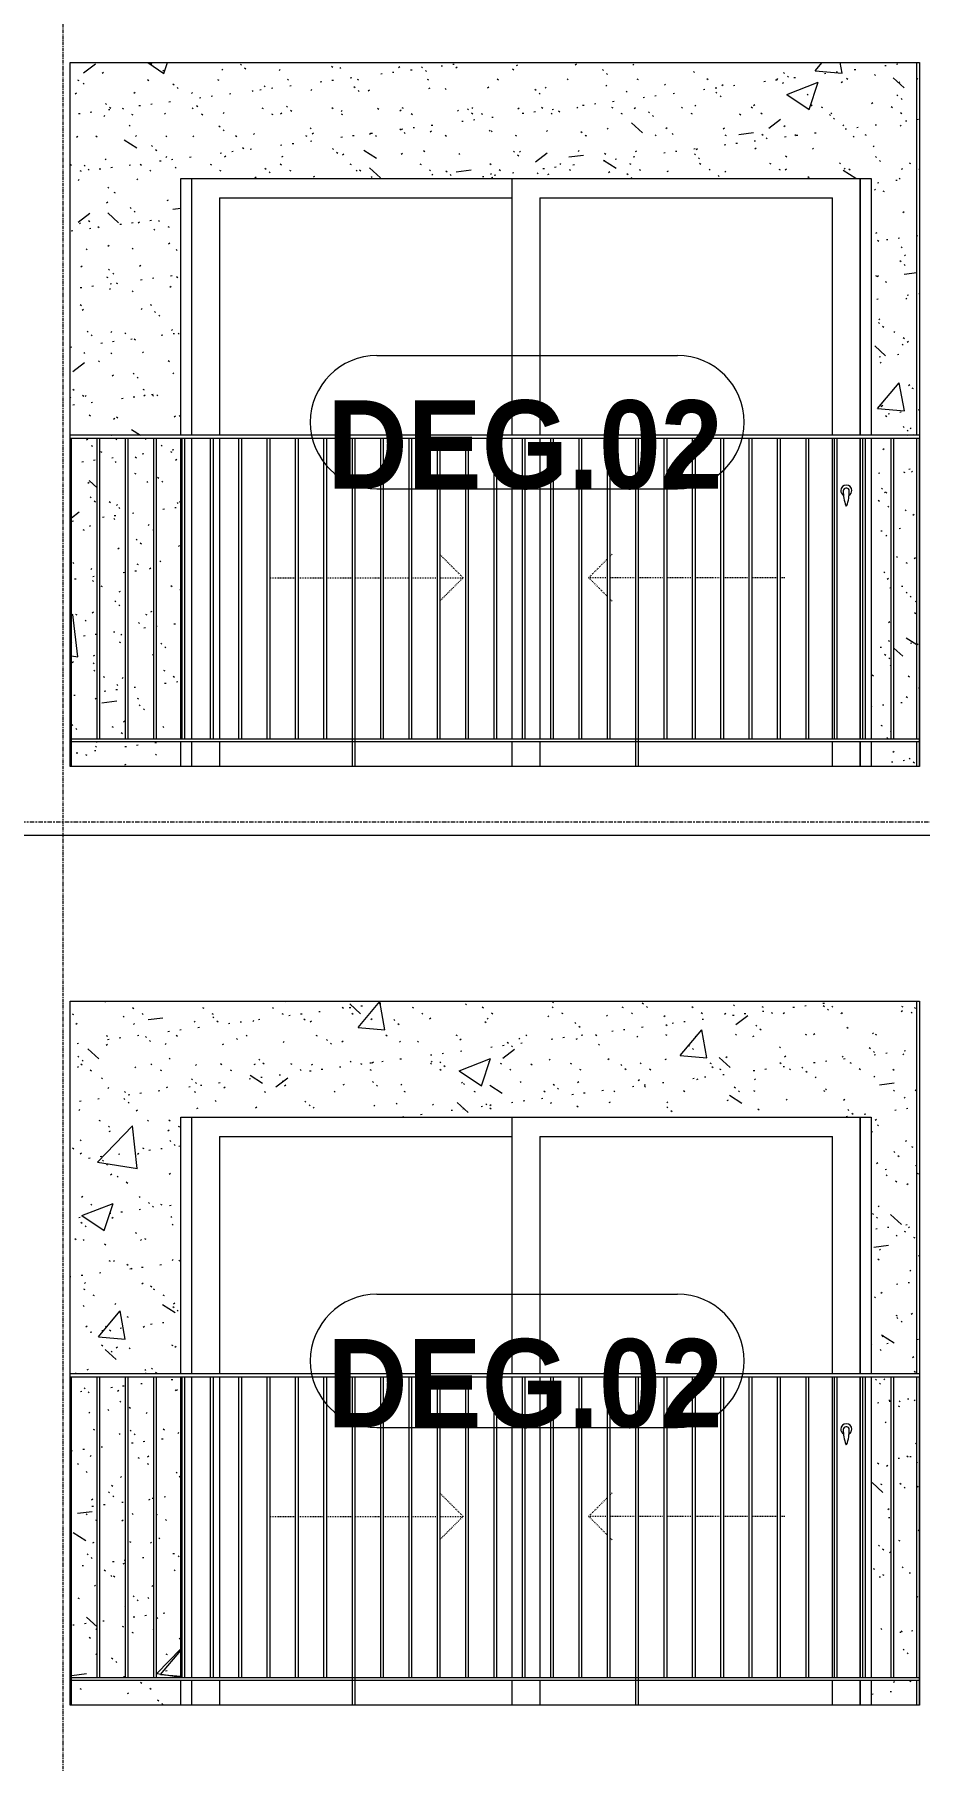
# Model space of a CAD drawing. Header units: millimetres. Extents: x -134153 to 99383, y -5233 to 35400.
# Drawn here: x 69555 to 72759, y 5600 to 11852 of the extents above; entities that cross this region are included whole.
import ezdxf

# ---------------------------------------------------------------- set-up
doc = ezdxf.new("R2010")
doc.units = ezdxf.units.MM
for name, pattern in [('Centre', [31.75, 6.35, -4.7625, 15.875, -4.7625]), ('Dash', [6, 3, -3]), ('Grid Line', [22.225, 12.7, -3.175, 3.175, -3.175])]:
    doc.linetypes.add(name, pattern=pattern)
for name, color, linetype, lineweight in [('0-2', 250, 'Continuous', 5), ('A-DOOR', 31, 'Continuous', 9), ('A-DOOR-FRAM', 31, 'Continuous', 9), ('A-DOOR-HDLN', 31, 'Dash', 9), ('A-DOOR-IDEN', 31, 'Continuous', 9), ('A-FLOR-HRAL', 11, 'Continuous', 9), ('A-FLOR-LEVL-2', 51, 'Centre', 9), ('A-WALL', 113, 'Continuous', 9), ('A-WALL-PATT-1', 9, 'Continuous', 9), ('I-WALL-1', 7, 'Continuous', 9), ('S-GRID-1', 1, 'Grid Line', 9)]:
    doc.layers.add(name, color=color, linetype=linetype, lineweight=lineweight)
doc.styles.add('Arial_B_2', font='arialbd_0.ttf', dxfattribs={"width": 0.9, "height": 320})
pattern_1 = [(50, (82572.6, 0), (1165.978, -102.01), [121.92, -1341.12]), (355, (82572.6, 0), (-225.554, 1222.763), [97.536, -1072.896]), (100.451, (82669.8, -8.5), (940.433, 1120.746), [103.616, -1139.776]), (46.184, (82572.6, 325.1), (1734.906, -269.074), [182.88, -2011.68]), (96.636, (82717.2, 302.7), (1519.38, 1583.54), [155.42, -1709.665]), (351.184, (82572.6, 325.1), (1519.39, 1583.52), [146.3, -1609.34]), (21, (82735.2, 243.8), (970.332, -654.498), [121.92, -1341.12]), (326, (82735.2, 243.8), (395.533, 1178.804), [97.536, -1072.896]), (71.451, (82816, 189.3), (1365.87, 524.296), [103.616, -1139.776]), (37.5, (82572.62, 0), (19.767, 541.1527), [53.645, -1006.246, 53.645, -1035.507, -1076.96]), (37.5, (82572.62, 0), (19.767, 541.1527), [-2149.043, 53.645, -1023.315]), (7.5, (82572.6, 0), (427.646, 641.156), [53.645, -567.334, 53.645, -981.862, -410.464]), (7.5, (82572.6, 0), (427.646, 641.156), [-1656.486, 53.645, -356.82]), (327.5, (82210.1, 0), (867.782, -36.665), [53.645, -352.755, 53.645, -1214.323, -1682.496]), (327.5, (82210.1, 0), (867.782, -36.665), [-1674.368, 53.645, -1628.85]), (317.5, (82047.56, 0), (948.028, 162.73), [53.645, -474.675, 53.645, -788.416, -1194.816]), (317.5, (82047.56, 0), (948.028, 162.73), [-1370.38, 53.645, -1141.17])]
pattern_2 = [(37.5, (82572.62, 0), (-5.1206, 156.61216), [5.364, -118.181, 5.364, -132.812, -132.08]), (37.5, (82572.62, 0), (-5.1206, 156.61216), [-261.722, 5.364, -126.716]), (7.5, (82572.62, 0), (143.847, 229.3842), [5.364, -61.285, 5.364, -105.989, -42.672]), (7.5, (82572.62, 0), (143.847, 229.3842), [-178.003, 5.364, -37.308]), (327.5, (82472.65, 0), (253.1176, 0.4601), [5.364, -35.276, 5.364, -140.94, -191.008]), (327.5, (82472.65, 0), (253.1176, 0.4601), [-186.944, 5.364, -185.644]), (317.5, (82472.65, 0), (244.3381, 71.3376), [5.364, -14.956, 5.364, -90.546, -109.728]), (317.5, (82472.65, 0), (244.3381, 71.3376), [-116.23, 5.364, -104.364])]

# ---------------------------------------------------------------- blocks, each defined once
blk = doc.blocks.new('NCV_TKTC_TANG 2_rvt-2-TKCS_MẶT ĐỨNG HƯỚNG NAM')
at = {"layer": 'A-WALL-PATT-1'}
h = blk.add_hatch(dxfattribs=at)
h.set_pattern_fill('FP_31', color=256, style=0, pattern_type=2)
h.set_pattern_definition(pattern_1)
h.paths.add_polyline_path([(108182.6, 5800), (108577.6, 5800), (108577.6, 5890), (108182.6, 5890), (108182.6, 5806)])
h.paths.add_polyline_path([(111077.6, 5800), (111242.6, 5800), (111242.6, 5890), (111077.6, 5890)])
h.paths.add_polyline_path([(108377.9, 5900), (108377.9, 6990), (108285.2, 6990), (108285.2, 5900)])
h.paths.add_polyline_path([(108387.9, 5900), (108480.6, 5900), (108480.6, 6990), (108387.9, 6990), (108387.9, 6513.3)])
h.paths.add_polyline_path([(108490.6, 5900), (108577.6, 5900), (108577.6, 6990), (108490.6, 6990), (108490.6, 6513.3)])
h.paths.add_polyline_path([(111149.8, 5900), (111149.8, 6990), (111077.6, 6990), (111077.6, 5900)])
h.paths.add_polyline_path([(111242.6, 5900), (111242.6, 6990), (111159.8, 6990), (111159.8, 5900), (111227.6, 5900)])
h.paths.add_polyline_path([(108275.2, 5900), (108275.2, 6990), (108182.6, 6990), (108182.6, 5900), (108230.3, 5900)])
h.paths.add_polyline_path([(108177.6, 7000), (108577.6, 7000), (108577.6, 7930), (111077.6, 7930), (111077.6, 7000), (111242.6, 7000), (111242.6, 8350), (108177.6, 8350), (108177.6, 7617.5)])
h = blk.add_hatch(dxfattribs=at)
h.set_pattern_fill('FP_32', color=256, style=0, pattern_type=2)
h.set_pattern_definition(pattern_2)
h.paths.add_polyline_path([(108182.6, 5800), (108577.6, 5800), (108577.6, 5890), (108182.6, 5890), (108182.6, 5806)])
h.paths.add_polyline_path([(111077.6, 5800), (111242.6, 5800), (111242.6, 5890), (111077.6, 5890)])
h.paths.add_polyline_path([(108377.9, 5900), (108377.9, 6990), (108285.2, 6990), (108285.2, 5900)])
h.paths.add_polyline_path([(108387.9, 5900), (108480.6, 5900), (108480.6, 6990), (108387.9, 6990), (108387.9, 6513.3)])
h.paths.add_polyline_path([(108490.6, 5900), (108577.6, 5900), (108577.6, 6990), (108490.6, 6990), (108490.6, 6513.3)])
h.paths.add_polyline_path([(111149.8, 5900), (111149.8, 6990), (111077.6, 6990), (111077.6, 5900)])
h.paths.add_polyline_path([(111242.6, 5900), (111242.6, 6990), (111159.8, 6990), (111159.8, 5900), (111227.6, 5900)])
h.paths.add_polyline_path([(108275.2, 5900), (108275.2, 6990), (108182.6, 6990), (108182.6, 5900), (108230.3, 5900)])
h.paths.add_polyline_path([(108177.6, 7000), (108577.6, 7000), (108577.6, 7930), (111077.6, 7930), (111077.6, 7000), (111242.6, 7000), (111242.6, 8350), (108177.6, 8350), (108177.6, 7617.5)])
h = blk.add_hatch(dxfattribs=at)
h.set_pattern_fill('FP_31', color=256, style=0, pattern_type=2)
h.set_pattern_definition(pattern_1)
h.paths.add_polyline_path([(111242.6, 5800), (111252.5, 5800.1), (111252.5, 5890), (111242.6, 5890), (111242.6, 5812.5)])
h.paths.add_polyline_path([(111252.5, 5900), (111252.5, 6990), (111242.6, 6990), (111243.1, 5900)])
h.paths.add_polyline_path([(111246.7, 7000), (111252.6, 7000), (111251.1, 8350), (111242.6, 8350), (111242.6, 7000)])
h = blk.add_hatch(dxfattribs=at)
h.set_pattern_fill('FP_32', color=256, style=0, pattern_type=2)
h.set_pattern_definition(pattern_2)
h.paths.add_polyline_path([(111242.6, 5800), (111252.5, 5800.1), (111252.5, 5890), (111242.6, 5890), (111242.6, 5812.5)])
h.paths.add_polyline_path([(111252.5, 5900), (111252.5, 6990), (111242.6, 6990), (111243.1, 5900)])
h.paths.add_polyline_path([(111246.7, 7000), (111252.6, 7000), (111251.1, 8350), (111242.6, 8350), (111242.6, 7000)])
at = {"layer": 'I-WALL-1'}
for p, q in [((111242.6, 7000), (111242.6, 8350)), ((108577.6, 7000), (108577.6, 7930)), ((108577.6, 7930), (111077.6, 7930)), ((111077.6, 7930), (111077.6, 7000)), ((108577.6, 5900), (108577.6, 6990)), ((111077.6, 6990), (111077.6, 5900)), ((111242.6, 5900), (111242.6, 6990)), ((108577.6, 5800), (108577.6, 5890)), ((111077.6, 5890), (111077.6, 5800)), ((111242.6, 5800), (111242.6, 5890))]:
    blk.add_line(p, q, dxfattribs=at)
blk = doc.blocks.new('NCV_TKTC_TANG 3 - 4_rvt-4-TKCS_MẶT ĐỨNG HƯỚNG NAM')
at = {"layer": 'A-WALL-PATT-1'}
h = blk.add_hatch(dxfattribs=at)
h.set_pattern_fill('FP_31', color=256, style=0, pattern_type=2)
h.set_pattern_definition(pattern_1)
h.paths.add_polyline_path([(108182.6, 9200), (108577.6, 9200), (108577.6, 9290), (108182.6, 9290), (108182.6, 9206)])
h.paths.add_polyline_path([(111077.6, 9200), (111242.6, 9200), (111242.6, 9290), (111077.6, 9290)])
h.paths.add_polyline_path([(111242.6, 9300), (111242.6, 10390), (111159.8, 10390), (111159.8, 9300), (111227.6, 9300)])
h.paths.add_polyline_path([(108182.6, 9300), (108275.2, 9300), (108275.2, 10390), (108182.6, 10390), (108182.6, 9825.9)])
h.paths.add_polyline_path([(108577.6, 9300), (108577.6, 10390), (108490.6, 10390), (108490.6, 9300)])
h.paths.add_polyline_path([(108480.6, 9300), (108480.6, 10390), (108387.9, 10390), (108387.9, 9300)])
h.paths.add_polyline_path([(108377.9, 9300), (108377.9, 10390), (108285.2, 10390), (108285.2, 9300)])
h.paths.add_polyline_path([(111077.6, 9300), (111149.8, 9300), (111149.8, 10390), (111077.6, 10390), (111077.6, 9418.8)])
h.paths.add_polyline_path([(108355.3, 10400), (108577.6, 10400), (108577.6, 11330), (111077.6, 11330), (111077.6, 10400), (111242.6, 10400), (111242.6, 11750), (108177.6, 11750), (108177.6, 10400)])
h = blk.add_hatch(dxfattribs=at)
h.set_pattern_fill('FP_32', color=256, style=0, pattern_type=2)
h.set_pattern_definition(pattern_2)
h.paths.add_polyline_path([(108182.6, 9200), (108577.6, 9200), (108577.6, 9290), (108182.6, 9290), (108182.6, 9206)])
h.paths.add_polyline_path([(111077.6, 9200), (111242.6, 9200), (111242.6, 9290), (111077.6, 9290)])
h.paths.add_polyline_path([(111242.6, 9300), (111242.6, 10390), (111159.8, 10390), (111159.8, 9300), (111227.6, 9300)])
h.paths.add_polyline_path([(108182.6, 9300), (108275.2, 9300), (108275.2, 10390), (108182.6, 10390), (108182.6, 9825.9)])
h.paths.add_polyline_path([(108577.6, 9300), (108577.6, 10390), (108490.6, 10390), (108490.6, 9300)])
h.paths.add_polyline_path([(108480.6, 9300), (108480.6, 10390), (108387.9, 10390), (108387.9, 9300)])
h.paths.add_polyline_path([(108377.9, 9300), (108377.9, 10390), (108285.2, 10390), (108285.2, 9300)])
h.paths.add_polyline_path([(111077.6, 9300), (111149.8, 9300), (111149.8, 10390), (111077.6, 10390), (111077.6, 9418.8)])
h.paths.add_polyline_path([(108355.3, 10400), (108577.6, 10400), (108577.6, 11330), (111077.6, 11330), (111077.6, 10400), (111242.6, 10400), (111242.6, 11750), (108177.6, 11750), (108177.6, 10400)])
h = blk.add_hatch(dxfattribs=at)
h.set_pattern_fill('FP_32', color=256, style=0, pattern_type=2)
h.set_pattern_definition(pattern_2)
h.paths.add_polyline_path([(111242.6, 9200), (111252.5, 9200.1), (111252.5, 9290), (111242.6, 9290), (111242.6, 9212.5)])
h.paths.add_polyline_path([(111252.5, 9300), (111252.5, 10390), (111242.6, 10390), (111243.1, 9300)])
h.paths.add_polyline_path([(111252.6, 10400), (111251.1, 11750), (111242.6, 11750), (111242.6, 10400), (111246.7, 10400)])
at = {"layer": 'I-WALL-1'}
for p, q in [((111242.6, 10400), (111242.6, 11750)), ((108577.6, 10400), (108577.6, 11330)), ((108577.6, 11330), (111077.6, 11330)), ((111077.6, 11330), (111077.6, 10400)), ((108577.6, 9300), (108577.6, 10390)), ((111077.6, 10390), (111077.6, 9300)), ((111242.6, 9300), (111242.6, 10390)), ((108577.6, 9200), (108577.6, 9290)), ((111077.6, 9290), (111077.6, 9200)), ((111242.6, 9200), (111242.6, 9290))]:
    blk.add_line(p, q, dxfattribs=at)
blk = doc.blocks.new('DEG_02-DEG_03 - DEG_02-2500x2400mm-CỬA ĐI 02 CÁNH TRƯỢT-625766-TKCS_MẶT ĐỨNG HƯỚNG NAM')
at = {"layer": 'A-DOOR'}
for p, q in [((109777.6, 10400), (109777.6, 11330)), ((111037.6, 11330), (111037.6, 10400)), ((108717.6, 11260), (108717.6, 10400)), ((108717.6, 11260), (109777.6, 11260)), ((109877.6, 11260), (109877.6, 10400)), ((109877.6, 11260), (110937.6, 11260)), ((110937.6, 10400), (110937.6, 11260)), ((108717.6, 10390), (108717.6, 9300)), ((109777.6, 9300), (109777.6, 10390)), ((109877.6, 10390), (109877.6, 9300)), ((110937.6, 9300), (110937.6, 10390)), ((111037.6, 10390), (111037.6, 9300)), ((108717.6, 9290), (108717.6, 9200)), ((109777.6, 9200), (109777.6, 9290)), ((109877.6, 9290), (109877.6, 9200)), ((110937.6, 9200), (110937.6, 9290)), ((111037.6, 9290), (111037.6, 9200))]:
    blk.add_line(p, q, dxfattribs=at)
at = {"layer": 'A-DOOR', "flags": 128}
blk.add_lwpolyline([(110989.1, 10208.7), (110989.1, 10208.7), (110989, 10208.7), (110989, 10208.7), (110989, 10208.7), (110989, 10208.7), (110989, 10208.7), (110989, 10208.7), (110988.9, 10208.7), (110988.9, 10208.7), (110988.9, 10208.7), (110988.9, 10208.7), (110988.8, 10208.7), (110988.8, 10208.7), (110988.8, 10208.7), (110988.7, 10208.7), (110988.7, 10208.7), (110988.7, 10208.7), (110988.6, 10208.7), (110988.6, 10208.7), (110988.5, 10208.7), (110988.5, 10208.7), (110988.4, 10208.7), (110988.4, 10208.7), (110988.3, 10208.7), (110988.3, 10208.7), (110988.2, 10208.7), (110988.2, 10208.7), (110988.1, 10208.7), (110988.1, 10208.7), (110988, 10208.7), (110987.9, 10208.7), (110987.9, 10208.7), (110987.8, 10208.7), (110987.8, 10208.7), (110987.7, 10208.7), (110987.6, 10208.7), (110987.6, 10208.7), (110987.5, 10208.7), (110987.5, 10208.7), (110987.4, 10208.7), (110987.3, 10208.7), (110987.3, 10208.7), (110987.2, 10208.7), (110987.2, 10208.7), (110987.1, 10208.7), (110987.1, 10208.7), (110987, 10208.7), (110986.9, 10208.7), (110986.9, 10208.7), (110986.8, 10208.7), (110986.8, 10208.7), (110986.7, 10208.7), (110986.7, 10208.7), (110986.6, 10208.7), (110986.6, 10208.7), (110986.5, 10208.7), (110986.5, 10208.7), (110986.5, 10208.7), (110986.4, 10208.7), (110986.4, 10208.7), (110986.3, 10208.7), (110986.3, 10208.7), (110986.3, 10208.7), (110986.2, 10208.7), (110986.2, 10208.7), (110986.2, 10208.7), (110986.2, 10208.7), (110986.2, 10208.7), (110986.1, 10208.7), (110986.1, 10208.7), (110986.1, 10208.7), (110986.1, 10208.7), (110986.1, 10208.7), (110986.1, 10208.7), (110986.1, 10208.7)], dxfattribs=at)
at = {"layer": 'A-DOOR'}
for centre, radius, start, end in [((110987.6, 10200), 20, 0, 180), ((110987.6, 10200), 20, 180, 240), ((110986.1, 10199.2), 9.45, 90, 180), ((111141.4, 10199.2), 164.8, 180, 199.13397), ((110989.1, 10199.2), 9.45, 0, 90), ((110833.8, 10199.2), 164.8, 340.86603, 0), ((110987.6, 10200), 20, 300, 0), ((110987.9, 10146), 2.34, 199.13397, 261.03098), ((110987.2, 10146), 2.34, 278.96902, 340.86603)]:
    blk.add_arc(centre, radius, start, end, dxfattribs=at)
at = {"layer": 'A-DOOR-FRAM'}
for p, q in [((108617.6, 10400), (108617.6, 11330)), ((111037.6, 10400), (111037.6, 11330)), ((108617.6, 9300), (108617.6, 10390)), ((111037.6, 9300), (111037.6, 10390)), ((108617.6, 9200), (108617.6, 9290)), ((111037.6, 9200), (111037.6, 9290))]:
    blk.add_line(p, q, dxfattribs=at)
at = {"layer": 'A-DOOR-HDLN'}
for p, q in [((109600.3, 9884.2), (109517.2, 9967.3)), ((110054.8, 9884.2), (110123.2, 9952.6)), ((110133.2, 9962.6), (110139.7, 9969.1)), ((108901.2, 9884.2), (108993.9, 9884.2)), ((109003.9, 9884.2), (109096.5, 9884.2)), ((109106.5, 9884.2), (109199.2, 9884.2)), ((109209.2, 9884.2), (109301.9, 9884.2)), ((109311.9, 9884.2), (109404.5, 9884.2)), ((109414.5, 9884.2), (109507.2, 9884.2)), ((109600.3, 9884.2), (109517.2, 9801.1)), ((109517.2, 9884.2), (109600.3, 9884.2)), ((110054.8, 9884.2), (110123.2, 9815.8)), ((110123.2, 9884.2), (110054.8, 9884.2)), ((110225.9, 9884.2), (110133.2, 9884.2)), ((110328.5, 9884.2), (110235.9, 9884.2)), ((110431.2, 9884.2), (110338.5, 9884.2)), ((110533.8, 9884.2), (110441.2, 9884.2)), ((110636.5, 9884.2), (110543.8, 9884.2)), ((110739.2, 9884.2), (110646.5, 9884.2)), ((110764.8, 9884.2), (110749.2, 9884.2)), ((110133.2, 9805.8), (110139.7, 9799.4))]:
    blk.add_line(p, q, dxfattribs=at)
blk = doc.blocks.new('Railing - 10mm-1251313-TKCS_MẶT ĐỨNG HƯỚNG NAM')
at = {"layer": 'A-FLOR-HRAL'}
for p, q in [((52620.064287, 5900), (52620.064287, 6990)), ((52630.064287, 5900), (52630.064287, 6990))]:
    blk.add_line(p, q, dxfattribs=at)
blk = doc.blocks.new('Railing - 50 x 10mm-1251315-TKCS_MẶT ĐỨNG HƯỚNG NAM')
at = {"layer": 'A-FLOR-HRAL'}
for p, q in [((51697.564287, 5800), (51697.564287, 6990)), ((51707.564287, 6990), (51697.564287, 6990)), ((51707.564287, 5800), (51707.564287, 6990))]:
    blk.add_line(p, q, dxfattribs=at)
blk = doc.blocks.new('Railing - 50 x 10mm-1251311-TKCS_MẶT ĐỨNG HƯỚNG NAM')
at = {"layer": 'A-FLOR-HRAL'}
for p in [(52722.564287, 5800), (52727.564287, 6990)]:
    blk.add_line(p, (52722.564287, 6990), dxfattribs=at)
blk = doc.blocks.new('Railing - 50 x 10mm-V293-TKCS_MẶT ĐỨNG HƯỚNG NAM')
at = {"layer": 'A-FLOR-HRAL'}
blk.add_line((111252.5, 5800), (111252.5, 6990), dxfattribs=at)
blk = doc.blocks.new('Railing - Railing-1267801-TKCS_MẶT ĐỨNG HƯỚNG NAM')
at = {"layer": 'A-FLOR-HRAL'}
for p, q in [((108177.6, 5900), (111252.6, 5900)), ((111252.6, 5890), (108177.6, 5890))]:
    blk.add_line(p, q, dxfattribs=at)
at = {"extrusion": (0, 0, -1), "zscale": -1}
for name, p in [('Railing - 50 x 10mm-1251311-TKCS_MẶT ĐỨNG HƯỚNG NAM', (-160905.1, 0)), ('Railing - 10mm-1251313-TKCS_MẶT ĐỨNG HƯỚNG NAM', (-160905.3, 0)), ('Railing - 10mm-1251313-TKCS_MẶT ĐỨNG HƯỚNG NAM', (-161008, 0)), ('Railing - 10mm-1251313-TKCS_MẶT ĐỨNG HƯỚNG NAM', (-161110.6, 0)), ('Railing - 10mm-1251313-TKCS_MẶT ĐỨNG HƯỚNG NAM', (-161213.3, 0)), ('Railing - 10mm-1251313-TKCS_MẶT ĐỨNG HƯỚNG NAM', (-161316, 0)), ('Railing - 10mm-1251313-TKCS_MẶT ĐỨNG HƯỚNG NAM', (-161418.6, 0)), ('Railing - 10mm-1251313-TKCS_MẶT ĐỨNG HƯỚNG NAM', (-161521.3, 0)), ('Railing - 10mm-1251313-TKCS_MẶT ĐỨNG HƯỚNG NAM', (-161623.9, 0)), ('Railing - 10mm-1251313-TKCS_MẶT ĐỨNG HƯỚNG NAM', (-161726.6, 0)), ('Railing - 50 x 10mm-1251315-TKCS_MẶT ĐỨNG HƯỚNG NAM', (-160906.8, 0)), ('Railing - 10mm-1251313-TKCS_MẶT ĐỨNG HƯỚNG NAM', (-161931.9, 0)), ('Railing - 10mm-1251313-TKCS_MẶT ĐỨNG HƯỚNG NAM', (-162034.6, 0)), ('Railing - 10mm-1251313-TKCS_MẶT ĐỨNG HƯỚNG NAM', (-162137.3, 0)), ('Railing - 10mm-1251313-TKCS_MẶT ĐỨNG HƯỚNG NAM', (-162239.9, 0)), ('Railing - 10mm-1251313-TKCS_MẶT ĐỨNG HƯỚNG NAM', (-162342.6, 0)), ('Railing - 10mm-1251313-TKCS_MẶT ĐỨNG HƯỚNG NAM', (-162445.3, 0)), ('Railing - 10mm-1251313-TKCS_MẶT ĐỨNG HƯỚNG NAM', (-162547.9, 0)), ('Railing - 10mm-1251313-TKCS_MẶT ĐỨNG HƯỚNG NAM', (-162650.6, 0)), ('Railing - 10mm-1251313-TKCS_MẶT ĐỨNG HƯỚNG NAM', (-162753.3, 0)), ('Railing - 50 x 10mm-1251315-TKCS_MẶT ĐỨNG HƯỚNG NAM', (-161933.4, 0)), ('Railing - 10mm-1251313-TKCS_MẶT ĐỨNG HƯỚNG NAM', (-162958.6, 0)), ('Railing - 10mm-1251313-TKCS_MẶT ĐỨNG HƯỚNG NAM', (-163061.2, 0)), ('Railing - 10mm-1251313-TKCS_MẶT ĐỨNG HƯỚNG NAM', (-163163.9, 0)), ('Railing - 10mm-1251313-TKCS_MẶT ĐỨNG HƯỚNG NAM', (-163266.6, 0)), ('Railing - 10mm-1251313-TKCS_MẶT ĐỨNG HƯỚNG NAM', (-163369.2, 0)), ('Railing - 10mm-1251313-TKCS_MẶT ĐỨNG HƯỚNG NAM', (-163471.9, 0)), ('Railing - 10mm-1251313-TKCS_MẶT ĐỨNG HƯỚNG NAM', (-163574.6, 0)), ('Railing - 10mm-1251313-TKCS_MẶT ĐỨNG HƯỚNG NAM', (-163677.2, 0)), ('Railing - 10mm-1251313-TKCS_MẶT ĐỨNG HƯỚNG NAM', (-163779.9, 0))]:
    blk.add_blockref(name, p, dxfattribs=at)
blk.add_blockref('Railing - 50 x 10mm-V293-TKCS_MẶT ĐỨNG HƯỚNG NAM', (0, 0))
blk = doc.blocks.new('Top Rail Type - Top Rail_Internal_-1267805-TKCS_MẶT ĐỨNG HƯỚNG NAM')
at = {"layer": 'A-FLOR-HRAL'}
for p, q in [((111252.564287, 7000), (108177.564287, 7000)), ((108177.564287, 6990), (111252.564287, 6990))]:
    blk.add_line(p, q, dxfattribs=at)
blk = doc.blocks.new('Railing - Railing-2456597-TKCS_MẶT ĐỨNG HƯỚNG NAM')
at = {"layer": 'A-FLOR-HRAL'}
for p, q in [((108177.6, 9300), (111252.6, 9300)), ((111252.6, 9290), (108177.6, 9290))]:
    blk.add_line(p, q, dxfattribs=at)
at = {"extrusion": (0, 0, -1), "zscale": -1}
for name, p in [('Railing - 50 x 10mm-1251311-TKCS_MẶT ĐỨNG HƯỚNG NAM', (-160905.1, 3400)), ('Railing - 10mm-1251313-TKCS_MẶT ĐỨNG HƯỚNG NAM', (-160905.3, 3400)), ('Railing - 10mm-1251313-TKCS_MẶT ĐỨNG HƯỚNG NAM', (-161008, 3400)), ('Railing - 10mm-1251313-TKCS_MẶT ĐỨNG HƯỚNG NAM', (-161110.6, 3400)), ('Railing - 10mm-1251313-TKCS_MẶT ĐỨNG HƯỚNG NAM', (-161213.3, 3400)), ('Railing - 10mm-1251313-TKCS_MẶT ĐỨNG HƯỚNG NAM', (-161316, 3400)), ('Railing - 10mm-1251313-TKCS_MẶT ĐỨNG HƯỚNG NAM', (-161418.6, 3400)), ('Railing - 10mm-1251313-TKCS_MẶT ĐỨNG HƯỚNG NAM', (-161521.3, 3400)), ('Railing - 10mm-1251313-TKCS_MẶT ĐỨNG HƯỚNG NAM', (-161623.9, 3400)), ('Railing - 10mm-1251313-TKCS_MẶT ĐỨNG HƯỚNG NAM', (-161726.6, 3400)), ('Railing - 50 x 10mm-1251315-TKCS_MẶT ĐỨNG HƯỚNG NAM', (-160906.8, 3400)), ('Railing - 10mm-1251313-TKCS_MẶT ĐỨNG HƯỚNG NAM', (-161931.9, 3400)), ('Railing - 10mm-1251313-TKCS_MẶT ĐỨNG HƯỚNG NAM', (-162034.6, 3400)), ('Railing - 10mm-1251313-TKCS_MẶT ĐỨNG HƯỚNG NAM', (-162137.3, 3400)), ('Railing - 10mm-1251313-TKCS_MẶT ĐỨNG HƯỚNG NAM', (-162239.9, 3400)), ('Railing - 10mm-1251313-TKCS_MẶT ĐỨNG HƯỚNG NAM', (-162342.6, 3400)), ('Railing - 10mm-1251313-TKCS_MẶT ĐỨNG HƯỚNG NAM', (-162445.3, 3400)), ('Railing - 10mm-1251313-TKCS_MẶT ĐỨNG HƯỚNG NAM', (-162547.9, 3400)), ('Railing - 10mm-1251313-TKCS_MẶT ĐỨNG HƯỚNG NAM', (-162650.6, 3400)), ('Railing - 10mm-1251313-TKCS_MẶT ĐỨNG HƯỚNG NAM', (-162753.3, 3400)), ('Railing - 50 x 10mm-1251315-TKCS_MẶT ĐỨNG HƯỚNG NAM', (-161933.4, 3400)), ('Railing - 10mm-1251313-TKCS_MẶT ĐỨNG HƯỚNG NAM', (-162958.6, 3400)), ('Railing - 10mm-1251313-TKCS_MẶT ĐỨNG HƯỚNG NAM', (-163061.2, 3400)), ('Railing - 10mm-1251313-TKCS_MẶT ĐỨNG HƯỚNG NAM', (-163163.9, 3400)), ('Railing - 10mm-1251313-TKCS_MẶT ĐỨNG HƯỚNG NAM', (-163266.6, 3400)), ('Railing - 10mm-1251313-TKCS_MẶT ĐỨNG HƯỚNG NAM', (-163369.2, 3400)), ('Railing - 10mm-1251313-TKCS_MẶT ĐỨNG HƯỚNG NAM', (-163471.9, 3400)), ('Railing - 10mm-1251313-TKCS_MẶT ĐỨNG HƯỚNG NAM', (-163574.6, 3400)), ('Railing - 10mm-1251313-TKCS_MẶT ĐỨNG HƯỚNG NAM', (-163677.2, 3400)), ('Railing - 10mm-1251313-TKCS_MẶT ĐỨNG HƯỚNG NAM', (-163779.9, 3400))]:
    blk.add_blockref(name, p, dxfattribs=at)
blk.add_blockref('Railing - 50 x 10mm-V293-TKCS_MẶT ĐỨNG HƯỚNG NAM', (0, 3400))
blk = doc.blocks.new('Top Rail Type - Top Rail_Internal_-2456598-TKCS_MẶT ĐỨNG HƯỚNG NAM')
at = {"layer": 'A-FLOR-HRAL'}
for p, q in [((111252.564287, 10400), (108177.564287, 10400)), ((108177.564287, 10390), (111252.564287, 10390))]:
    blk.add_line(p, q, dxfattribs=at)
blk = doc.blocks.new('STN_Door Tag - STN_Door Tag-1788670-TKCS_MẶT ĐỨNG HƯỚNG NAM')
at = {"layer": 'A-DOOR-IDEN'}
for p, q in [((50538.4, 10689.1), (51626.5, 10689.1)), ((50538.4, 10206.1), (51626.5, 10206.1))]:
    blk.add_line(p, q, dxfattribs=at)
for centre, start, end in [((50538.4, 10447.6), 90, 270), ((51626.5, 10447.6), 270, 90)]:
    blk.add_arc(centre, 241.5, start, end, dxfattribs=at)

msp = doc.modelspace()

# ---------------------------------------------------------------- linework, layer by layer
at = {"layer": 'A-FLOR-LEVL-2'}
msp.add_line((-12769.4, 9000), (95658.9, 9000), dxfattribs=at)
at = {"layer": 'A-WALL'}
for p, q in [((69683.9, 11750), (72758.9, 11750)), ((69683.9, 9200), (69683.9, 11750)), ((72758.9, 11750), (72758.9, 9200)), ((72758.9, 9200), (69683.9, 9200)), ((76558.9, 8950), (69473.9, 8950)), ((69683.9, 8350), (72758.9, 8350)), ((69683.9, 5800), (69683.9, 8350)), ((72758.9, 8350), (72758.9, 5800)), ((72758.9, 5800), (69683.9, 5800))]:
    msp.add_line(p, q, dxfattribs=at)
at = {"layer": 'S-GRID-1'}
msp.add_line((69658.9, 856.3), (69658.9, 30285.9), dxfattribs=at)

# ---------------------------------------------------------------- block references
at = {"layer": '0-2'}
for name in ['NCV_TKTC_TANG 3 - 4_rvt-4-TKCS_MẶT ĐỨNG HƯỚNG NAM', 'NCV_TKTC_TANG 2_rvt-2-TKCS_MẶT ĐỨNG HƯỚNG NAM']:
    msp.add_blockref(name, (-38493.7, 0), dxfattribs=at)
at = {"layer": 'A-DOOR'}
for p in [(-38493.7, 0), (-38493.7, -3400)]:
    msp.add_blockref('DEG_02-DEG_03 - DEG_02-2500x2400mm-CỬA ĐI 02 CÁNH TRƯỢT-625766-TKCS_MẶT ĐỨNG HƯỚNG NAM', p, dxfattribs=at)
at = {"layer": 'A-DOOR-IDEN'}
for p in [(20256.3, 0), (20256.3, -3400)]:
    msp.add_blockref('STN_Door Tag - STN_Door Tag-1788670-TKCS_MẶT ĐỨNG HƯỚNG NAM', p, dxfattribs=at)
at = {"layer": 'A-FLOR-HRAL'}
for name in ['Top Rail Type - Top Rail_Internal_-2456598-TKCS_MẶT ĐỨNG HƯỚNG NAM', 'Railing - Railing-2456597-TKCS_MẶT ĐỨNG HƯỚNG NAM', 'Top Rail Type - Top Rail_Internal_-1267805-TKCS_MẶT ĐỨNG HƯỚNG NAM', 'Railing - Railing-1267801-TKCS_MẶT ĐỨNG HƯỚNG NAM']:
    msp.add_blockref(name, (-38493.7, 0), dxfattribs=at)

# ---------------------------------------------------------------- texts
at = {"layer": 'A-DOOR-IDEN', "char_height": 320, "width": 1467.36, "attachment_point": 5, "line_spacing_factor": 0.936439, "style": 'Arial_B_2'}
for insert in [(71330.6, 10364.6), (71330.6, 6964.6)]:
    msp.add_mtext('\\pt7.2,14.4,21.6,28.8,36,43.2,50.4,57.6,64.8,72,79.2,86.4,93.6,100.8,108,115.2,122.4,129.6,136.8,144,151.2,158.4,165.6,172.8,180,187.2,194.4,201.6,208.8,216,223.2,230.4;DEG.02', dxfattribs=dict(at, insert=insert))

doc.saveas('drawing.dxf')
